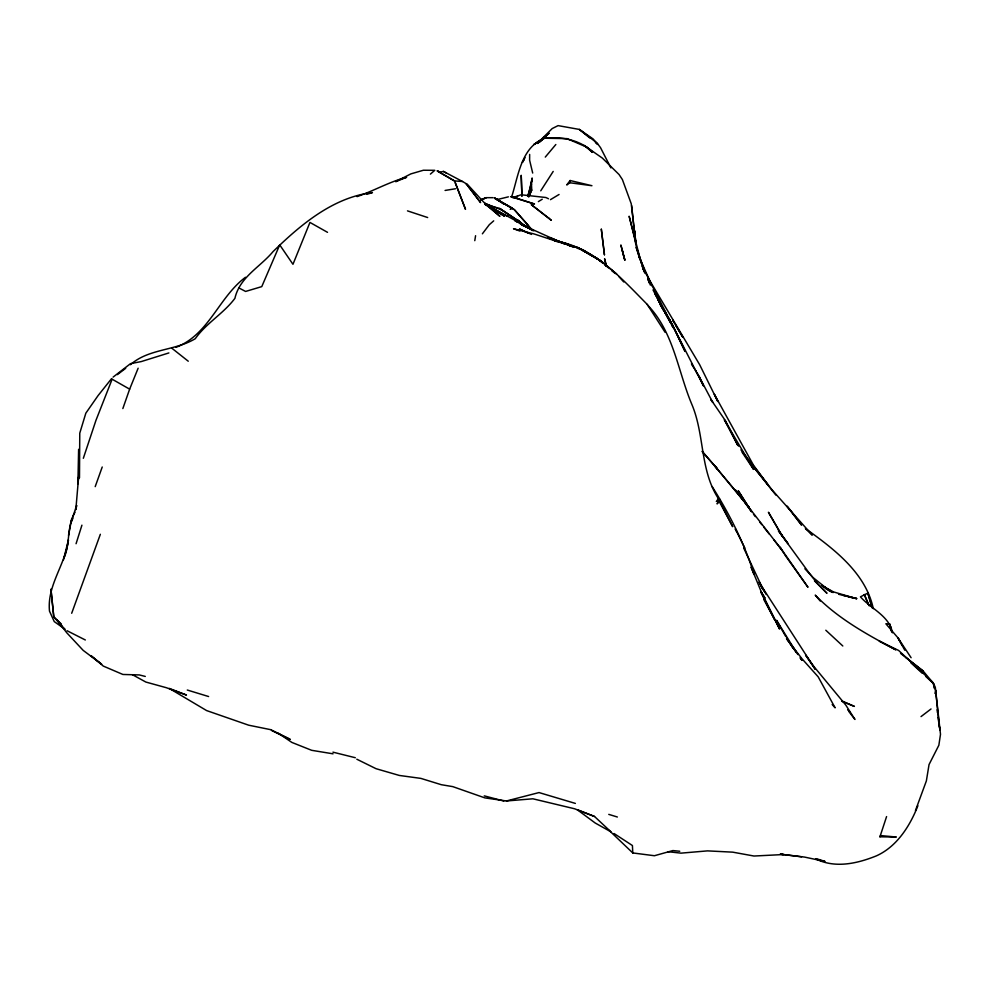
<?xml version="1.0" encoding="UTF-8"?>
<svg xmlns="http://www.w3.org/2000/svg" width="990" height="990" viewBox="0 0 990 990"><rect width="100%" height="100%" fill="white"/><g stroke="black" fill="none" stroke-linecap="round" stroke-linejoin="round"><path stroke-width="1.49" d="M529.65 154.428L529.613 160.219L532.694 173.04M78.618 449.312L77.901 483.825L78.693 476.549M532.125 177.953L531.482 184.165L528.437 195.76M75.017 512.251C66.837 525.752 70.228 542.557 64.486 556.9M78.631 476.908L75.834 509.603L76.713 505.605M569.844 182.754L570.104 180.514L591.933 185.712L569.844 182.754L566.738 184.957L570.104 180.514M474.779 240.669L475.584 235.707M71.713 518.76L68.508 535.38M511.582 197.072C518.352 176.171 521.099 147.188 544.5 138.229C561.429 136.348 579.88 139.701 592.466 151.878M528.969 194.968L532.088 178.608L528.14 195.847M934.956 693.446L935.624 690.451L932.58 682.06L898.611 650.442L879.281 641.136L895.802 649.836C867.166 634.602 838.023 618.614 815.24 595.114L820.227 601.017M718.418 498.626L716.352 501.485L719.928 499.517L717.082 503.898L719.668 500.68L719.928 499.517L718.418 498.626C699.794 470.04 704.781 434.857 691.8 404.291C677.742 370.866 673.794 332.281 647.72 305.18L647.212 304.388C620.767 277.683 593.814 246.968 554.511 240.78L577.776 247.512L597.49 258.699L602.526 262.709M63.484 559.833L68.446 539.872C65.414 564.684 46.839 585.375 49.5 611.164L54.252 621.596L65.093 629.269M76.069 543.72L81.922 525.17M527.757 195.958L531.482 184.165L531.741 190.068L528.821 196.923M83.333 458.296L95.956 420.342L112.13 379.195L129.641 389.157L122.847 408.561M76.552 505.667L71.008 522.522L72.876 518.401M879.937 836.798L880.605 835.585L896.284 837.02L879.937 836.798L886.582 816.577M915.453 810.6L926.368 780.924L929.041 764.577L938.854 745.247L940.5 734.295L935.327 687.456L933.632 683.669L923.163 671.034L905.689 657.36M511.954 207.875L510.382 209.298L511.954 207.875L494.381 197.988L514.342 209.657L532.224 229.952M95.201 486.635L102.23 467.008M71.688 613.268L100.349 534.291M366.832 194.325L372.45 192.567C333.024 197.282 300.416 224.903 272.968 251.683C259.962 267.251 239.691 277.113 234.902 298.361C223.517 313.545 206.328 323.087 195.253 338.704C174.945 350.955 148.562 348.554 130.433 364.704M129.641 389.157L138.142 368.206M917.891 805.761C909.884 826.118 896.878 846.66 876.36 855.88C857.192 863.589 835.115 868.638 815.649 858.862M528.425 196.589L531.741 190.068M525.034 157.596L522.411 162.36L524.044 159.811M540.75 190.81L553.2 171.419M545.28 157.088L555.836 144.515M111.61 378.588L98.059 395.616L85.833 413.177L79.769 433.175L79.485 477.848M482.378 233.813L489.308 224.693L493.701 220.844M537.558 143.142L549.116 133.13L540.33 141.595M537.521 143.166L540.849 139.986L533.895 144.503L544.5 138.229L567.01 138.625L586.637 147.065L592.255 152.361M539.055 142.424L544.24 137.004L538.968 142.461M537.186 143.513L552.21 128.552L558.088 125.619L579.36 129.43L593.084 138.934L597.75 144.453L595.448 142.572M430.39 174.116L434.783 170.317L423.386 170.243L410.85 173.894L395.678 181.665L406.605 177.297C389.305 181.814 373.948 190.798 357.068 196.614M245.483 277.262C218.58 297.396 208.989 334.744 175.898 347.366M113.083 377.116L130.482 363.664L141.31 361.56L168.882 352.935M921.022 716.599L931.033 708.964M117.389 374.616L125.693 368.305M559.065 194.486L550.452 199.658M538.374 201.613L542.248 199.225M480.546 200.215L486.189 197.666L492.958 197.678M480.534 200.079L486.189 197.666L480.472 199.992M872.376 607.674L867.822 593.109L860.446 596.834C870.668 608.627 889.725 616.089 892.411 632.796M512.684 197.629L521.198 194.77L545.886 197.517L548.472 198.743M514.639 197.307L517.572 196.465L513.649 197.579M356.796 759.206L376.052 768.698L399.304 775.442L420.899 778.4L441.293 784.699L452.789 786.629L484.89 797.89L506.435 800.972L539.03 792.569L575.363 803.41M462.491 181.492L443.446 171.419L440.179 172.099L437.147 170.8L454.484 180.922L462.491 181.492L467.478 184.449L483.764 202.208L499.925 216.327L485.917 204.658L487.092 205.45M445.079 190.439L455.499 188.756M510.531 196.676L534.501 204.002L511.508 196.54M506.435 800.972L532.88 798.794L574.608 808.78L594.507 816.478L610.954 831.848L595.188 822.999L577.281 809.733L594.507 816.478M508.377 196.849L498.44 199.262L495.557 198.891M679.759 851.252L672.878 850.571L654.427 855.731L632.783 852.947L609.122 830.375M667.965 851.697L681.033 853.145L707.516 850.88L732.724 852.155L753.984 856.028L783.437 854.543L780.33 854.172L804.524 857.08L824.992 861.424L816.688 858.763M780.33 854.172L801.566 856.808M887.003 623.849L889.899 624.22L891.73 631.707M333.061 753.823L311.664 750.309L291.84 742.413L278.487 733.305M849.271 596.995L856.808 598.566L842.626 595.188M838.604 594.26L856.56 598.665L833.518 591.909L822.678 586.043M355.311 757.721L332.937 752.152M145.282 676.43L139.318 674.933L122.896 674.462L103.245 666.06L91.241 655.9L101.673 664.265L83.197 650.393L66.825 632.845L56.789 619.851L61.615 625.395M577.294 248.267L580.251 249.022L601.512 261.335L608.417 267.374M484.271 795.861L503.823 801.034M485.05 204.46L499.653 208.482L532.509 230.583M208.618 696.539L187.283 690.03M608.763 814.386L617.364 817.01M557.259 241.56L534.291 234.011L513.525 228.74L519.837 231.029M407.484 210.87L427.668 217.54M521.247 223.146L518.116 220.176L520.381 222.292L502.091 210.103L484.877 203.371L491.832 206.551M841.686 701.217L854.395 706.402L841.636 700.833M572.628 246.856L562.877 242.723L582.974 249.876L601.512 261.335L580.251 249.022M558.125 241.325L549.883 237.662L570.747 246.052M574.014 247.191L565.636 243.466L548.039 237.81L568.26 244.579L565.636 243.466L569.634 245.743M531.494 234.407L519.478 228.987L527.781 232.91M521.73 224.668L564.943 244.196M522.831 225.225L530.962 228.975L484.692 203.853M521.582 224.792L533.969 230.732L514.924 220.659L517.572 222.218M290.008 739.122L270.728 729.679L248.663 725.187L206.601 710.573L169.253 688.396L186.479 695.054L166.456 687.741L145.839 682.048L132.326 674.635M271.433 730.385L289.946 739.443M67.048 630.729L85.338 639.986M239.048 288.016L245.594 291.444L261.768 286.617L279.724 244.889L292.966 264.305L309.944 222.428L327.517 232.328M485.979 204.794L507.412 216.327M437.493 171.171L454.484 180.922L465.51 209.323L455.4 182.915M577.776 247.512L597.49 258.699L602.489 262.82M443.446 171.419L445.946 172.879M823.68 587.008L826.291 588.543M828.902 590.09L832.813 592.391M520.22 223.79L524.193 226.141M488.342 206.304L504.442 216.167L484.63 204.014M825.66 588.543L830.598 591.612L813 577.492L804.895 568.78M822.777 586.043L832.85 592.366M821.589 585.3L833.159 592.552M504.195 204.299L494.381 197.988L514.342 209.657L528.524 225.769M614.06 833.53L632.424 845.534L632.783 852.947M502.091 210.103L499.653 208.482L520.381 222.292M900.578 653.388L923.163 671.034M171.777 348.158L188.261 361.214M604.878 264.578L616.646 273.908M592.391 152.064L584.199 145.456L602.328 158.066L619.072 174.537L622.388 179.549L631.249 203.779L634.813 235.063L631.632 205.611M589.706 137.882L579.36 129.43L597.131 143.08L600.546 147.696L610.892 167.892M604.816 264.763L608.306 267.684M611.795 270.592L615.273 273.5M611.87 270.381L615.31 273.401M847.626 709.805L849.568 711.513M910.837 662.78L922.235 673.225M925.65 676.356L933.632 683.669L934.238 688.26M825.809 630.234L842.812 645.987M61.417 624.121L53.794 616.943L50.96 589.347L53.794 616.943L64.474 628.86M814.448 580.845L826.972 593.295L817.542 583.617L808.756 572.468L778.4 530.739L788.102 543.757L780.566 533.164L768.426 512.238L782.249 536.147L780.566 533.164M714.458 465.622L717.441 469.037L702.331 451.774M618.762 276.42L623.737 281.952M832.182 704.496L835.115 707.825L818.161 676.813L801.987 658.746L786.518 638.661L797.928 654.563M717.441 469.037L702.158 451.254M885.852 623.75L898.4 638.377L902.001 644.997M753.514 514.28L755.358 516.582M759.974 522.361L761.817 524.663M763.661 526.977L769.23 533.994M773.92 539.909L781.419 549.388L742.426 499.096L715.287 466.587L748.997 507.387L735.558 490.124L743.527 500.866M784.835 554.87L807.976 587.256L780.046 547.198L784.154 553.781M848.962 711.686L854.952 719.458L845.794 705.078L814.176 666.889L805.613 655.12L815.079 669.116M740.941 449.856L771.952 489.765L812.27 535.107L805.415 528.499C833.605 548.732 865.693 572.727 873.291 608.64M775.888 495.074L751.026 463.889L768.079 484.914L753.538 465.312L714.372 394.342L717.824 401.519L699.683 364.741L648.623 278.722M745.297 503.254L751.484 511.607L738.317 490.867L751.484 511.607M528.066 226.166L529.798 228.591M795.02 650.38L790.725 644.23L796.307 652.249L776.507 620.247L785.713 636.446M800.168 657.756L801.875 660.219M800.353 658.041L801.974 660.367M911.109 657.719L897.88 637.82L904.823 650.232M742.092 452.257L753.576 469.409L724.346 419.772L737.562 444.918L725.608 420.973L710.733 399.292L712.689 402.262L699.188 376.695L703.457 385.84L672 324.151L658.016 299.685L670.539 321.762L644.589 270.815L645.529 273.314L636.137 247.191L639.775 258.848M666.988 315.959L672.457 324.831L685.043 351.413L672 324.151L665.886 313.991M664.748 312.469L671.146 322.455L659.761 303.794M815.141 669.129L758.996 582.145L764.379 591.414M654.947 293.882L665.812 313.917L653.004 289.897M647.212 304.388L665.132 332.343M786.53 637.733L792.978 648.116M737.105 443.718L738.639 446.168M691.428 363.8L692.951 366.3M694.473 368.787L695.995 371.287M660.528 305.106L664.352 311.454M692.406 365.533L693.99 368.156M695.574 370.78L699.546 377.351L696.712 372.5M712.144 486.523C729.383 513.971 744.307 543.052 753.935 574.076L751.125 567.159L762.114 593.913L779.6 629.034L761.223 592.614L774.626 619.554L763.736 599.42M674.215 322.678L672.668 320.079L682.667 336.996L675.749 325.289M718.926 500.928L732.699 526.68L719.668 500.68M766.26 594.52L759.664 583.011L762.213 588.357M661.444 305.898L657.855 299.302L661.456 305.898M666.864 315.983L673.25 327.764L671.765 324.992M670.292 322.282L662.199 307.234L663.411 309.994M737.03 532.298L735.261 528.821L744.864 548.089M743.738 548.076L763.352 589.892M642.052 266.137L645.529 273.525M642.708 267.51L644.651 271.668M652.15 285.912L639.218 257.239M869.208 605.855L864.307 594.507L868.341 604.358M647.819 279.106L649.527 283.288M642.819 268.117L644.54 272.423M647.769 278.524L650.38 285.132M639.144 256.175L644.317 271.693M939.102 725.039L940.154 730.088M623.354 254.9L624.851 260.135L620.928 245.223L624.851 260.135M867.822 593.109L871.955 607.712M637.127 249.233L638.674 254.764M606.61 266.087L604.581 258.712L606.128 266.248M641.31 263.241L629.145 216.228L636.199 244.802L634.194 229.012L635.63 243.59M889.899 624.22L891.619 631.583M622.227 250.037L622.97 253.588M937.072 709.719L937.481 712.775M938.087 717.379L938.693 721.97M634.194 229.012L636.347 246.473M935.624 690.451L938.73 720.572M939.04 723.591L939.498 728.108M521.928 196.107L521.223 175.304L521.928 195.995M548.992 218.332L531.259 204.608L551.319 220.312L548.992 218.332M790.008 509.702L786.976 506.113L801.578 525.108L790.008 509.702M469.136 187.543L466.142 183.67L480.596 202.628L469.136 187.543M764.874 597.935L760.84 591.463L764.874 597.935M604.445 254.752L601.326 229.222L604.445 254.752"/></g></svg>
